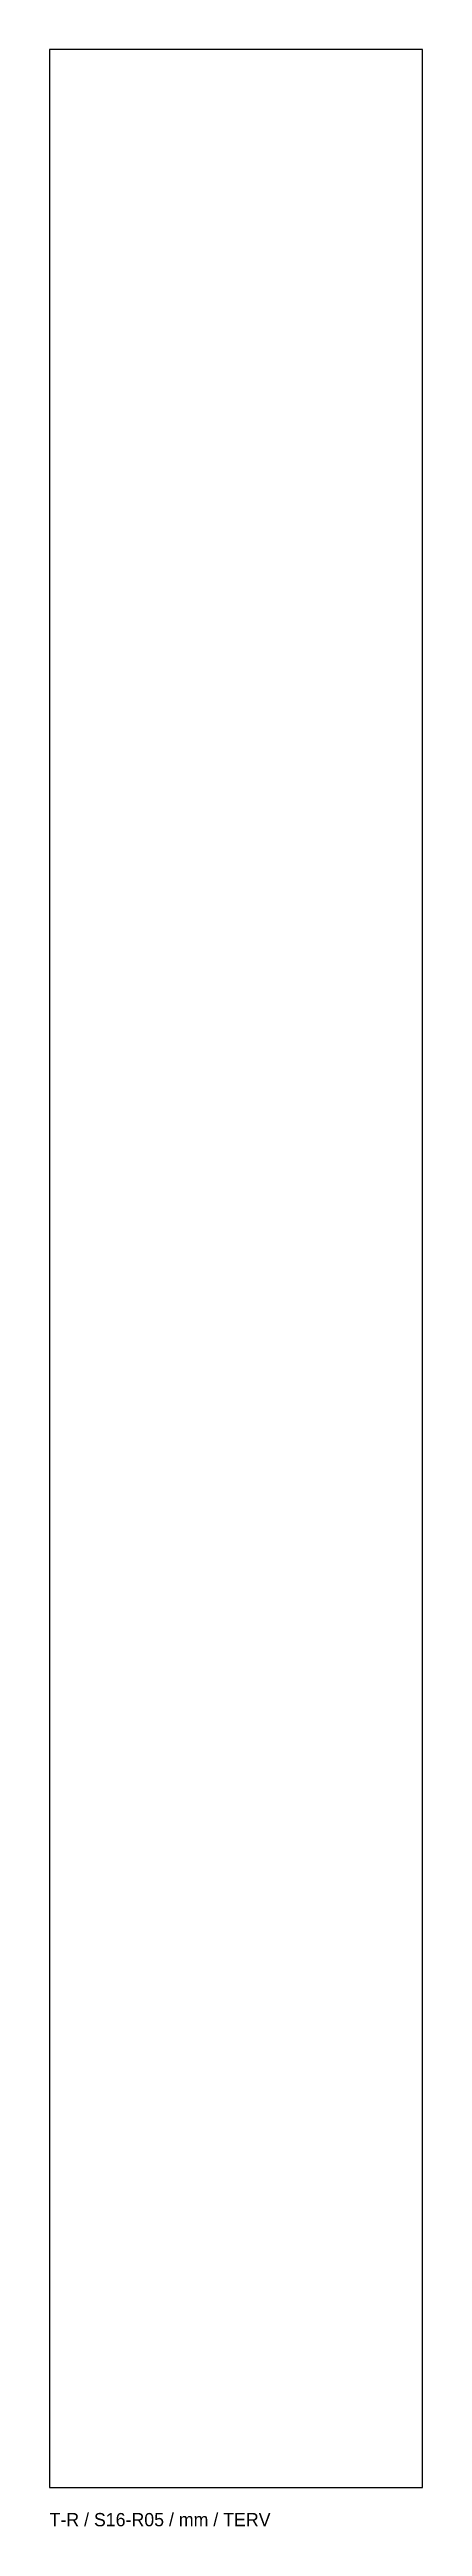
# Model space of a CAD drawing. Header units: millimetres. Extents: x 0 to 337, y -35 to 2205.
import ezdxf

# ---------------------------------------------------------------- set-up
doc = ezdxf.new("R2010")
doc.units = ezdxf.units.MM

msp = doc.modelspace()

# ---------------------------------------------------------------- linework, layer by layer
msp.add_lwpolyline([(0, 0), (337, 0), (337, 2205), (0, 2205)], close=True)

# ---------------------------------------------------------------- texts
msp.add_text('T-R / S16-R05 / mm / TERV', height=12).set_placement((0, -35))

doc.saveas('drawing.dxf')
